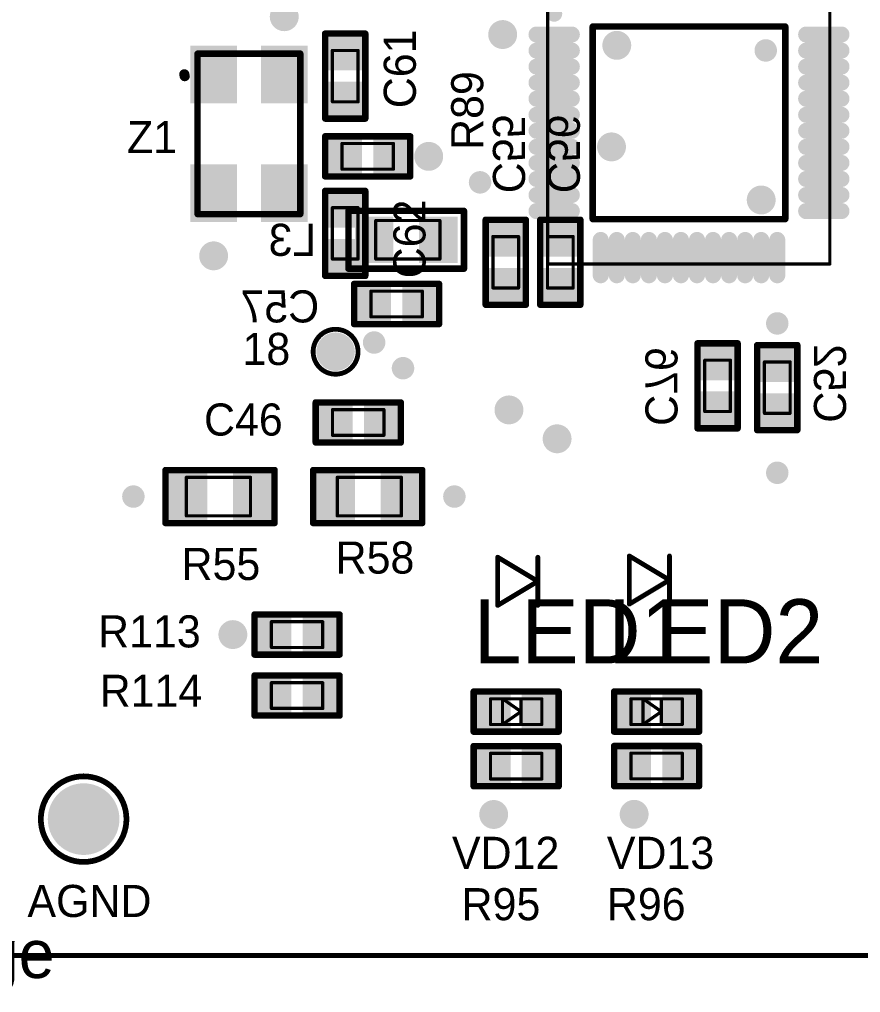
# Model space of a CAD drawing. Header units: millimetres. Extents: x 401 to 511, y 209 to 411.
# Drawn here: x 436.6 to 462.8, y 209.3 to 239.61 of the extents above; entities that cross this region are included whole.
import ezdxf

# ---------------------------------------------------------------- set-up
doc = ezdxf.new("R2010")
doc.units = ezdxf.units.MM
for name, color, linetype in [('BottomOverlay', 54, 'Continuous'), ('BottomSolder', 6, 'Continuous'), ('KeepOutLayer', 6, 'Continuous'), ('Mechanical1', 6, 'Continuous'), ('Mechanical2', 216, 'Continuous'), ('MultiLayer', 9, 'Continuous'), ('TopOverlay', 2, 'Continuous'), ('TopSolder', 216, 'Continuous')]:
    doc.layers.add(name, color=color, linetype=linetype)

msp = doc.modelspace()

# ---------------------------------------------------------------- linework, layer by layer
at = {"layer": 'BottomOverlay', "const_width": 0.2}
for points in [[(446.85, 233.648), (450.45, 233.648)], [(446.85, 231.848), (446.85, 233.648)], [(450.45, 231.848), (450.45, 233.648)], [(451.125, 230.723), (451.125, 233.373)], [(451.125, 233.373), (452.375, 233.373)], [(452.375, 230.723), (452.375, 233.373)], [(452.825, 230.723), (452.825, 233.373)], [(452.825, 233.373), (454.075, 233.373)], [(454.075, 230.723), (454.075, 233.373)], [(446.85, 231.848), (450.45, 231.848)], [(447.025, 231.373), (449.675, 231.373)], [(447.025, 230.123), (447.025, 231.373)], [(449.675, 230.123), (449.675, 231.373)], [(451.125, 230.723), (452.375, 230.723)], [(452.825, 230.723), (454.075, 230.723)], [(447.025, 230.123), (449.675, 230.123)], [(457.725, 229.523), (458.975, 229.523)], [(457.725, 226.873), (457.725, 229.523)], [(458.975, 226.873), (458.975, 229.523)], [(459.584, 226.818), (459.584, 229.468)], [(459.584, 229.468), (460.834, 229.468)], [(460.834, 226.818), (460.834, 229.468)], [(457.725, 226.873), (458.975, 226.873)], [(459.584, 226.818), (460.834, 226.818)]]:
    msp.add_lwpolyline(points, dxfattribs=at)
at = {"layer": 'BottomOverlay', "const_width": 0.1}
for points in [[(446.8, 233.648, 1), (446.9, 233.648, 1)], [(446.8, 233.648, 1), (446.9, 233.648, 1)], [(450.4, 233.648, 1), (450.5, 233.648, 1)], [(450.4, 233.648, 1), (450.5, 233.648, 1)], [(451.075, 233.373, 1), (451.175, 233.373, 1)], [(451.075, 233.373, 1), (451.175, 233.373, 1)], [(452.325, 233.373, 1), (452.425, 233.373, 1)], [(452.325, 233.373, 1), (452.425, 233.373, 1)], [(452.775, 233.373, 1), (452.875, 233.373, 1)], [(452.775, 233.373, 1), (452.875, 233.373, 1)], [(454.025, 233.373, 1), (454.125, 233.373, 1)], [(454.025, 233.373, 1), (454.125, 233.373, 1)], [(446.8, 231.848, 1), (446.9, 231.848, 1)], [(446.8, 231.848, 1), (446.9, 231.848, 1)], [(450.4, 231.848, 1), (450.5, 231.848, 1)], [(450.4, 231.848, 1), (450.5, 231.848, 1)], [(446.975, 231.373, 1), (447.075, 231.373, 1)], [(446.975, 231.373, 1), (447.075, 231.373, 1)], [(449.625, 231.373, 1), (449.725, 231.373, 1)], [(449.625, 231.373, 1), (449.725, 231.373, 1)], [(451.075, 230.723, 1), (451.175, 230.723, 1)], [(451.075, 230.723, 1), (451.175, 230.723, 1)], [(452.325, 230.723, 1), (452.425, 230.723, 1)], [(452.325, 230.723, 1), (452.425, 230.723, 1)], [(452.775, 230.723, 1), (452.875, 230.723, 1)], [(452.775, 230.723, 1), (452.875, 230.723, 1)], [(454.025, 230.723, 1), (454.125, 230.723, 1)], [(454.025, 230.723, 1), (454.125, 230.723, 1)], [(446.975, 230.123, 1), (447.075, 230.123, 1)], [(446.975, 230.123, 1), (447.075, 230.123, 1)], [(449.625, 230.123, 1), (449.725, 230.123, 1)], [(449.625, 230.123, 1), (449.725, 230.123, 1)], [(457.675, 229.523, 1), (457.775, 229.523, 1)], [(457.675, 229.523, 1), (457.775, 229.523, 1)], [(458.925, 229.523, 1), (459.025, 229.523, 1)], [(458.925, 229.523, 1), (459.025, 229.523, 1)], [(459.534, 229.468, 1), (459.634, 229.468, 1)], [(459.534, 229.468, 1), (459.634, 229.468, 1)], [(460.784, 229.468, 1), (460.884, 229.468, 1)], [(460.784, 229.468, 1), (460.884, 229.468, 1)], [(457.675, 226.873, 1), (457.775, 226.873, 1)], [(457.675, 226.873, 1), (457.775, 226.873, 1)], [(458.925, 226.873, 1), (459.025, 226.873, 1)], [(458.925, 226.873, 1), (459.025, 226.873, 1)], [(459.534, 226.818, 1), (459.634, 226.818, 1)], [(459.534, 226.818, 1), (459.634, 226.818, 1)], [(460.784, 226.818, 1), (460.884, 226.818, 1)], [(460.784, 226.818, 1), (460.884, 226.818, 1)]]:
    msp.add_lwpolyline(points, format="xyb", close=True, dxfattribs=at)
at = {"layer": 'BottomSolder'}
for points, const_width in [([(444.625, 239.698, 1), (445.075, 239.698, 1)], 0.45), ([(451.43, 239.143, 1), (451.88, 239.143, 1)], 0.45), ([(454.984, 238.807, 1), (455.434, 238.807, 1)], 0.45), ([(459.675, 238.648, 1), (460.025, 238.648, 1)], 0.35), ([(454.82, 235.643, 1), (455.27, 235.643, 1)], 0.45), ([(449.125, 235.348, 1), (449.575, 235.348, 1)], 0.45), ([(450.775, 234.538, 1), (451.125, 234.538, 1)], 0.35), ([(459.484, 233.989, 1), (459.934, 233.989, 1)], 0.45), ([(442.425, 232.248, 1), (442.875, 232.248, 1)], 0.45), ([(460.034, 230.143, 1), (460.384, 230.143, 1)], 0.35), ([(447.475, 229.548, 1), (447.825, 229.548, 1)], 0.35), ([(448.375, 228.748, 1), (448.725, 228.748, 1)], 0.35), ([(451.625, 227.448, 1), (452.075, 227.448, 1)], 0.45), ([(453.125, 226.548, 1), (453.575, 226.548, 1)], 0.45), ([(460.034, 225.489, 1), (460.384, 225.489, 1)], 0.35), ([(439.975, 224.748, 1), (440.325, 224.748, 1)], 0.35), ([(449.975, 224.748, 1), (450.325, 224.748, 1)], 0.35), ([(443.025, 220.448, 1), (443.475, 220.448, 1)], 0.45), ([(438.042, 214.698, 1), (439.158, 214.698, 1)], 1.116), ([(451.15, 214.843, 1), (451.6, 214.843, 1)], 0.45), ([(455.525, 214.848, 1), (455.975, 214.848, 1)], 0.45)]:
    msp.add_lwpolyline(points, format="xyb", close=True, dxfattribs=dict(at, const_width=const_width))
for points in [[(447.05, 233.473), (447.05, 232.023), (448.25, 233.473), (448.25, 232.023)], [(449.05, 233.473), (449.05, 232.023), (450.25, 233.473), (450.25, 232.023)], [(451.225, 232.223), (452.275, 232.223), (451.225, 233.273), (452.275, 233.273)], [(452.925, 232.223), (453.975, 232.223), (452.925, 233.273), (453.975, 233.273)], [(451.225, 230.823), (452.275, 230.823), (451.225, 231.873), (452.275, 231.873)], [(452.925, 230.823), (453.975, 230.823), (452.925, 231.873), (453.975, 231.873)], [(448.175, 230.223), (448.175, 231.273), (447.125, 230.223), (447.125, 231.273)], [(449.575, 230.223), (449.575, 231.273), (448.525, 230.223), (448.525, 231.273)], [(457.825, 228.373), (458.875, 228.373), (457.825, 229.423), (458.875, 229.423)], [(459.684, 228.318), (460.734, 228.318), (459.684, 229.368), (460.734, 229.368)], [(457.825, 226.973), (458.875, 226.973), (457.825, 228.023), (458.875, 228.023)], [(459.684, 226.918), (460.734, 226.918), (459.684, 227.968), (460.734, 227.968)]]:
    msp.add_solid(points, dxfattribs=at)
at = {"layer": 'KeepOutLayer', "const_width": 0.15}
msp.add_lwpolyline([(405.85, 210.448), (505.85, 210.448)], dxfattribs=at)
at = {"layer": 'Mechanical1'}
for points, const_width in [([(453.059, 231.993), (453.059, 240.793)], 0.1), ([(461.845, 231.993), (461.845, 240.793)], 0.1), ([(442.15, 233.548), (442.15, 238.548)], 0.2), ([(442.15, 238.548), (445.35, 238.548)], 0.2), ([(445.35, 233.548), (445.35, 238.548)], 0.2), ([(446.35, 237.048), (446.35, 238.648)], 0.1), ([(446.35, 238.648), (447.15, 238.648)], 0.1), ([(447.15, 237.048), (447.15, 238.648)], 0.1), ([(446.35, 237.048), (447.15, 237.048)], 0.1), ([(446.65, 234.947), (446.65, 235.748)], 0.1), ([(446.65, 235.748), (448.25, 235.748)], 0.1), ([(448.25, 234.947), (448.25, 235.748)], 0.1), ([(446.65, 234.947), (448.25, 234.947)], 0.1), ([(446.35, 232.148), (446.35, 233.748)], 0.1), ([(446.35, 233.748), (447.15, 233.748)], 0.1), ([(447.15, 232.148), (447.15, 233.748)], 0.1), ([(442.15, 233.548), (445.35, 233.548)], 0.2), ([(446.35, 232.148), (447.15, 232.148)], 0.1), ([(453.059, 231.993), (461.845, 231.993)], 0.1), ([(446.355, 227.457), (447.955, 227.457)], 0.1), ([(446.355, 226.656), (446.355, 227.457)], 0.1), ([(447.955, 226.656), (447.955, 227.457)], 0.1), ([(446.355, 226.656), (447.955, 226.656)], 0.1), ([(441.8, 224.148), (441.8, 225.348)], 0.1), ([(441.8, 225.348), (443.799, 225.348)], 0.1), ([(443.799, 224.148), (443.799, 225.348)], 0.1), ([(446.501, 224.148), (446.501, 225.348)], 0.1), ([(446.501, 225.348), (448.5, 225.348)], 0.1), ([(448.5, 224.148), (448.5, 225.348)], 0.1), ([(441.8, 224.148), (443.799, 224.148)], 0.1), ([(446.501, 224.148), (448.5, 224.148)], 0.1), ([(444.45, 220.848), (446.05, 220.848)], 0.1), ([(444.45, 220.047), (444.45, 220.848)], 0.1), ([(446.05, 220.047), (446.05, 220.848)], 0.1), ([(444.45, 220.047), (446.05, 220.047)], 0.1), ([(444.45, 218.948), (446.05, 218.948)], 0.1), ([(444.45, 218.147), (444.45, 218.948)], 0.1), ([(446.05, 218.147), (446.05, 218.948)], 0.1), ([(451.275, 217.648), (451.275, 218.448)], 0.1), ([(451.275, 218.448), (452.875, 218.448)], 0.1), ([(451.65, 217.648), (451.65, 218.448)], 0.1), ([(451.65, 218.448), (452.225, 218.048)], 0.1), ([(452.225, 217.648), (452.225, 218.448)], 0.1), ([(452.875, 217.648), (452.875, 218.448)], 0.1), ([(455.65, 217.648), (455.65, 218.448)], 0.1), ([(455.65, 218.448), (457.25, 218.448)], 0.1), ([(456.025, 217.648), (456.025, 218.448)], 0.1), ([(456.025, 218.448), (456.6, 218.048)], 0.1), ([(456.6, 217.648), (456.6, 218.448)], 0.1), ([(457.25, 217.648), (457.25, 218.448)], 0.1), ([(444.45, 218.147), (446.05, 218.147)], 0.1), ([(451.65, 217.648), (452.225, 218.048)], 0.1), ([(456.025, 217.648), (456.6, 218.048)], 0.1), ([(451.275, 217.648), (452.875, 217.648)], 0.1), ([(455.65, 217.648), (457.25, 217.648)], 0.1), ([(451.275, 215.948), (451.275, 216.748)], 0.1), ([(451.275, 216.748), (452.875, 216.748)], 0.1), ([(452.875, 215.948), (452.875, 216.748)], 0.1), ([(455.65, 215.952), (455.65, 216.752)], 0.1), ([(455.65, 216.752), (457.25, 216.752)], 0.1), ([(457.25, 215.952), (457.25, 216.752)], 0.1), ([(451.275, 215.948), (452.875, 215.948)], 0.1), ([(455.65, 215.952), (457.25, 215.952)], 0.1)]:
    msp.add_lwpolyline(points, dxfattribs=dict(at, const_width=const_width))
for points, const_width in [([(442.1, 238.548, 1), (442.2, 238.548, 1)], 0.1), ([(442.1, 238.548, 1), (442.2, 238.548, 1)], 0.1), ([(445.3, 238.548, 1), (445.4, 238.548, 1)], 0.1), ([(445.3, 238.548, 1), (445.4, 238.548, 1)], 0.1), ([(446.325, 238.648, 1), (446.375, 238.648, 1)], 0.05), ([(446.325, 238.648, 1), (446.375, 238.648, 1)], 0.05), ([(447.125, 238.648, 1), (447.175, 238.648, 1)], 0.05), ([(447.125, 238.648, 1), (447.175, 238.648, 1)], 0.05), ([(441.809, 237.848, 1), (441.691, 237.848, 1)], 0.2), ([(441.641, 237.848, 1), (441.741, 237.848, 1)], 0.1), ([(441.759, 237.848, 1), (441.859, 237.848, 1)], 0.1), ([(446.325, 237.048, 1), (446.375, 237.048, 1)], 0.05), ([(446.325, 237.048, 1), (446.375, 237.048, 1)], 0.05), ([(447.125, 237.048, 1), (447.175, 237.048, 1)], 0.05), ([(447.125, 237.048, 1), (447.175, 237.048, 1)], 0.05), ([(446.625, 235.748, 1), (446.675, 235.748, 1)], 0.05), ([(446.625, 235.748, 1), (446.675, 235.748, 1)], 0.05), ([(448.225, 235.748, 1), (448.275, 235.748, 1)], 0.05), ([(448.225, 235.748, 1), (448.275, 235.748, 1)], 0.05), ([(446.625, 234.947, 1), (446.675, 234.947, 1)], 0.05), ([(446.625, 234.947, 1), (446.675, 234.947, 1)], 0.05), ([(448.225, 234.947, 1), (448.275, 234.947, 1)], 0.05), ([(448.225, 234.947, 1), (448.275, 234.947, 1)], 0.05), ([(446.325, 233.748, 1), (446.375, 233.748, 1)], 0.05), ([(446.325, 233.748, 1), (446.375, 233.748, 1)], 0.05), ([(447.125, 233.748, 1), (447.175, 233.748, 1)], 0.05), ([(447.125, 233.748, 1), (447.175, 233.748, 1)], 0.05), ([(442.1, 233.548, 1), (442.2, 233.548, 1)], 0.1), ([(442.1, 233.548, 1), (442.2, 233.548, 1)], 0.1), ([(445.3, 233.548, 1), (445.4, 233.548, 1)], 0.1), ([(445.3, 233.548, 1), (445.4, 233.548, 1)], 0.1), ([(446.325, 232.148, 1), (446.375, 232.148, 1)], 0.05), ([(446.325, 232.148, 1), (446.375, 232.148, 1)], 0.05), ([(447.125, 232.148, 1), (447.175, 232.148, 1)], 0.05), ([(447.125, 232.148, 1), (447.175, 232.148, 1)], 0.05), ([(453.034, 231.993, 1), (453.084, 231.993, 1)], 0.05), ([(453.034, 231.993, 1), (453.084, 231.993, 1)], 0.05), ([(461.82, 231.993, 1), (461.87, 231.993, 1)], 0.05), ([(461.82, 231.993, 1), (461.87, 231.993, 1)], 0.05), ([(446.33, 227.457, 1), (446.38, 227.457, 1)], 0.05), ([(446.33, 227.457, 1), (446.38, 227.457, 1)], 0.05), ([(447.93, 227.457, 1), (447.98, 227.457, 1)], 0.05), ([(447.93, 227.457, 1), (447.98, 227.457, 1)], 0.05), ([(446.33, 226.656, 1), (446.38, 226.656, 1)], 0.05), ([(446.33, 226.656, 1), (446.38, 226.656, 1)], 0.05), ([(447.93, 226.656, 1), (447.98, 226.656, 1)], 0.05), ([(447.93, 226.656, 1), (447.98, 226.656, 1)], 0.05), ([(441.775, 225.348, 1), (441.825, 225.348, 1)], 0.05), ([(441.775, 225.348, 1), (441.825, 225.348, 1)], 0.05), ([(443.774, 225.348, 1), (443.824, 225.348, 1)], 0.05), ([(443.774, 225.348, 1), (443.824, 225.348, 1)], 0.05), ([(446.476, 225.348, 1), (446.526, 225.348, 1)], 0.05), ([(446.476, 225.348, 1), (446.526, 225.348, 1)], 0.05), ([(448.475, 225.348, 1), (448.525, 225.348, 1)], 0.05), ([(448.475, 225.348, 1), (448.525, 225.348, 1)], 0.05), ([(441.775, 224.148, 1), (441.825, 224.148, 1)], 0.05), ([(441.775, 224.148, 1), (441.825, 224.148, 1)], 0.05), ([(443.774, 224.148, 1), (443.824, 224.148, 1)], 0.05), ([(443.774, 224.148, 1), (443.824, 224.148, 1)], 0.05), ([(446.476, 224.148, 1), (446.526, 224.148, 1)], 0.05), ([(446.476, 224.148, 1), (446.526, 224.148, 1)], 0.05), ([(448.475, 224.148, 1), (448.525, 224.148, 1)], 0.05), ([(448.475, 224.148, 1), (448.525, 224.148, 1)], 0.05), ([(444.425, 220.848, 1), (444.475, 220.848, 1)], 0.05), ([(444.425, 220.848, 1), (444.475, 220.848, 1)], 0.05), ([(446.025, 220.848, 1), (446.075, 220.848, 1)], 0.05), ([(446.025, 220.848, 1), (446.075, 220.848, 1)], 0.05), ([(444.425, 220.047, 1), (444.475, 220.047, 1)], 0.05), ([(444.425, 220.047, 1), (444.475, 220.047, 1)], 0.05), ([(446.025, 220.047, 1), (446.075, 220.047, 1)], 0.05), ([(446.025, 220.047, 1), (446.075, 220.047, 1)], 0.05), ([(444.425, 218.948, 1), (444.475, 218.948, 1)], 0.05), ([(444.425, 218.948, 1), (444.475, 218.948, 1)], 0.05), ([(446.025, 218.948, 1), (446.075, 218.948, 1)], 0.05), ([(446.025, 218.948, 1), (446.075, 218.948, 1)], 0.05), ([(451.25, 218.448, 1), (451.3, 218.448, 1)], 0.05), ([(451.25, 218.448, 1), (451.3, 218.448, 1)], 0.05), ([(451.625, 218.448, 1), (451.675, 218.448, 1)], 0.05), ([(451.625, 218.448, 1), (451.675, 218.448, 1)], 0.05), ([(452.2, 218.448, 1), (452.25, 218.448, 1)], 0.05), ([(452.85, 218.448, 1), (452.9, 218.448, 1)], 0.05), ([(452.85, 218.448, 1), (452.9, 218.448, 1)], 0.05), ([(455.625, 218.448, 1), (455.675, 218.448, 1)], 0.05), ([(455.625, 218.448, 1), (455.675, 218.448, 1)], 0.05), ([(456, 218.448, 1), (456.05, 218.448, 1)], 0.05), ([(456, 218.448, 1), (456.05, 218.448, 1)], 0.05), ([(456.575, 218.448, 1), (456.625, 218.448, 1)], 0.05), ([(457.225, 218.448, 1), (457.275, 218.448, 1)], 0.05), ([(457.225, 218.448, 1), (457.275, 218.448, 1)], 0.05), ([(444.425, 218.147, 1), (444.475, 218.147, 1)], 0.05), ([(444.425, 218.147, 1), (444.475, 218.147, 1)], 0.05), ([(446.025, 218.147, 1), (446.075, 218.147, 1)], 0.05), ([(446.025, 218.147, 1), (446.075, 218.147, 1)], 0.05), ([(452.2, 218.048, 1), (452.25, 218.048, 1)], 0.05), ([(452.2, 218.048, 1), (452.25, 218.048, 1)], 0.05), ([(456.575, 218.048, 1), (456.625, 218.048, 1)], 0.05), ([(456.575, 218.048, 1), (456.625, 218.048, 1)], 0.05), ([(451.25, 217.648, 1), (451.3, 217.648, 1)], 0.05), ([(451.25, 217.648, 1), (451.3, 217.648, 1)], 0.05), ([(451.625, 217.648, 1), (451.675, 217.648, 1)], 0.05), ([(451.625, 217.648, 1), (451.675, 217.648, 1)], 0.05), ([(452.2, 217.648, 1), (452.25, 217.648, 1)], 0.05), ([(452.85, 217.648, 1), (452.9, 217.648, 1)], 0.05), ([(452.85, 217.648, 1), (452.9, 217.648, 1)], 0.05), ([(455.625, 217.648, 1), (455.675, 217.648, 1)], 0.05), ([(455.625, 217.648, 1), (455.675, 217.648, 1)], 0.05), ([(456, 217.648, 1), (456.05, 217.648, 1)], 0.05), ([(456, 217.648, 1), (456.05, 217.648, 1)], 0.05), ([(456.575, 217.648, 1), (456.625, 217.648, 1)], 0.05), ([(457.225, 217.648, 1), (457.275, 217.648, 1)], 0.05), ([(457.225, 217.648, 1), (457.275, 217.648, 1)], 0.05), ([(451.25, 216.748, 1), (451.3, 216.748, 1)], 0.05), ([(451.25, 216.748, 1), (451.3, 216.748, 1)], 0.05), ([(452.85, 216.748, 1), (452.9, 216.748, 1)], 0.05), ([(452.85, 216.748, 1), (452.9, 216.748, 1)], 0.05), ([(455.625, 216.752, 1), (455.675, 216.752, 1)], 0.05), ([(455.625, 216.752, 1), (455.675, 216.752, 1)], 0.05), ([(457.225, 216.752, 1), (457.275, 216.752, 1)], 0.05), ([(457.225, 216.752, 1), (457.275, 216.752, 1)], 0.05), ([(451.25, 215.948, 1), (451.3, 215.948, 1)], 0.05), ([(451.25, 215.948, 1), (451.3, 215.948, 1)], 0.05), ([(452.85, 215.948, 1), (452.9, 215.948, 1)], 0.05), ([(452.85, 215.948, 1), (452.9, 215.948, 1)], 0.05), ([(455.625, 215.952, 1), (455.675, 215.952, 1)], 0.05), ([(455.625, 215.952, 1), (455.675, 215.952, 1)], 0.05), ([(457.225, 215.952, 1), (457.275, 215.952, 1)], 0.05), ([(457.225, 215.952, 1), (457.275, 215.952, 1)], 0.05)]:
    msp.add_lwpolyline(points, format="xyb", close=True, dxfattribs=dict(at, const_width=const_width))
at = {"layer": 'Mechanical2', "const_width": 0.1}
for points in [[(447.701, 233.348), (449.7, 233.348)], [(447.701, 232.148), (447.701, 233.348)], [(449.7, 232.148), (449.7, 233.348)], [(451.35, 231.248), (451.35, 232.848)], [(451.35, 232.848), (452.15, 232.848)], [(452.15, 231.248), (452.15, 232.848)], [(453.05, 231.248), (453.05, 232.848)], [(453.05, 232.848), (453.85, 232.848)], [(453.85, 231.248), (453.85, 232.848)], [(447.701, 232.148), (449.7, 232.148)], [(447.55, 231.148), (449.15, 231.148)], [(447.55, 230.348), (447.55, 231.148)], [(449.15, 230.348), (449.15, 231.148)], [(451.35, 231.248), (452.15, 231.248)], [(453.05, 231.248), (453.85, 231.248)], [(447.55, 230.348), (449.15, 230.348)], [(457.95, 228.998), (458.75, 228.998)], [(457.95, 227.398), (457.95, 228.998)], [(458.75, 227.398), (458.75, 228.998)], [(459.809, 227.343), (459.809, 228.943)], [(459.809, 228.943), (460.609, 228.943)], [(460.609, 227.343), (460.609, 228.943)], [(457.95, 227.398), (458.75, 227.398)], [(459.809, 227.343), (460.609, 227.343)]]:
    msp.add_lwpolyline(points, dxfattribs=at)
at = {"layer": 'Mechanical2', "const_width": 0.05}
for points in [[(447.676, 233.348, 1), (447.726, 233.348, 1)], [(447.676, 233.348, 1), (447.726, 233.348, 1)], [(449.675, 233.348, 1), (449.725, 233.348, 1)], [(449.675, 233.348, 1), (449.725, 233.348, 1)], [(451.325, 232.848, 1), (451.375, 232.848, 1)], [(451.325, 232.848, 1), (451.375, 232.848, 1)], [(452.125, 232.848, 1), (452.175, 232.848, 1)], [(452.125, 232.848, 1), (452.175, 232.848, 1)], [(453.025, 232.848, 1), (453.075, 232.848, 1)], [(453.025, 232.848, 1), (453.075, 232.848, 1)], [(453.825, 232.848, 1), (453.875, 232.848, 1)], [(453.825, 232.848, 1), (453.875, 232.848, 1)], [(447.676, 232.148, 1), (447.726, 232.148, 1)], [(447.676, 232.148, 1), (447.726, 232.148, 1)], [(449.675, 232.148, 1), (449.725, 232.148, 1)], [(449.675, 232.148, 1), (449.725, 232.148, 1)], [(447.525, 231.148, 1), (447.575, 231.148, 1)], [(447.525, 231.148, 1), (447.575, 231.148, 1)], [(449.125, 231.148, 1), (449.175, 231.148, 1)], [(449.125, 231.148, 1), (449.175, 231.148, 1)], [(451.325, 231.248, 1), (451.375, 231.248, 1)], [(451.325, 231.248, 1), (451.375, 231.248, 1)], [(452.125, 231.248, 1), (452.175, 231.248, 1)], [(452.125, 231.248, 1), (452.175, 231.248, 1)], [(453.025, 231.248, 1), (453.075, 231.248, 1)], [(453.025, 231.248, 1), (453.075, 231.248, 1)], [(453.825, 231.248, 1), (453.875, 231.248, 1)], [(453.825, 231.248, 1), (453.875, 231.248, 1)], [(447.525, 230.348, 1), (447.575, 230.348, 1)], [(447.525, 230.348, 1), (447.575, 230.348, 1)], [(449.125, 230.348, 1), (449.175, 230.348, 1)], [(449.125, 230.348, 1), (449.175, 230.348, 1)], [(457.925, 228.998, 1), (457.975, 228.998, 1)], [(457.925, 228.998, 1), (457.975, 228.998, 1)], [(458.725, 228.998, 1), (458.775, 228.998, 1)], [(458.725, 228.998, 1), (458.775, 228.998, 1)], [(459.784, 228.943, 1), (459.834, 228.943, 1)], [(459.784, 228.943, 1), (459.834, 228.943, 1)], [(460.584, 228.943, 1), (460.634, 228.943, 1)], [(460.584, 228.943, 1), (460.634, 228.943, 1)], [(457.925, 227.398, 1), (457.975, 227.398, 1)], [(457.925, 227.398, 1), (457.975, 227.398, 1)], [(458.725, 227.398, 1), (458.775, 227.398, 1)], [(458.725, 227.398, 1), (458.775, 227.398, 1)], [(459.784, 227.343, 1), (459.834, 227.343, 1)], [(459.784, 227.343, 1), (459.834, 227.343, 1)], [(460.584, 227.343, 1), (460.634, 227.343, 1)], [(460.584, 227.343, 1), (460.634, 227.343, 1)]]:
    msp.add_lwpolyline(points, format="xyb", close=True, dxfattribs=at)
at = {"layer": 'MultiLayer'}
for points, const_width in [([(444.675, 239.698, 1), (445.025, 239.698, 1)], 0.35), ([(451.48, 239.143, 1), (451.83, 239.143, 1)], 0.35), ([(455.034, 238.807, 1), (455.384, 238.807, 1)], 0.35), ([(459.675, 238.648, 1), (460.025, 238.648, 1)], 0.35), ([(454.87, 235.643, 1), (455.22, 235.643, 1)], 0.35), ([(449.175, 235.348, 1), (449.525, 235.348, 1)], 0.35), ([(450.775, 234.538, 1), (451.125, 234.538, 1)], 0.35), ([(459.534, 233.989, 1), (459.884, 233.989, 1)], 0.35), ([(442.475, 232.248, 1), (442.825, 232.248, 1)], 0.35), ([(460.034, 230.143, 1), (460.384, 230.143, 1)], 0.35), ([(447.475, 229.548, 1), (447.825, 229.548, 1)], 0.35), ([(448.375, 228.748, 1), (448.725, 228.748, 1)], 0.35), ([(451.675, 227.448, 1), (452.025, 227.448, 1)], 0.35), ([(453.175, 226.548, 1), (453.525, 226.548, 1)], 0.35), ([(460.034, 225.489, 1), (460.384, 225.489, 1)], 0.35), ([(439.975, 224.748, 1), (440.325, 224.748, 1)], 0.35), ([(449.975, 224.748, 1), (450.325, 224.748, 1)], 0.35), ([(443.075, 220.448, 1), (443.425, 220.448, 1)], 0.35), ([(438.092, 214.698, 1), (439.108, 214.698, 1)], 1.016), ([(451.2, 214.843, 1), (451.55, 214.843, 1)], 0.35), ([(455.575, 214.848, 1), (455.925, 214.848, 1)], 0.35)]:
    msp.add_lwpolyline(points, format="xyb", close=True, dxfattribs=dict(at, const_width=const_width))
at = {"layer": 'TopOverlay'}
for points, const_width in [([(453.384, 239.793, 1), (453.134, 239.793, 1)], 0.25), ([(446.075, 239.173, 1), (446.175, 239.173, 1)], 0.1), ([(446.075, 239.173, 1), (446.175, 239.173, 1)], 0.1), ([(447.325, 239.173, 1), (447.425, 239.173, 1)], 0.1), ([(447.325, 239.173, 1), (447.425, 239.173, 1)], 0.1), ([(454.409, 239.393, 1), (454.509, 239.393, 1)], 0.1), ([(454.409, 239.393, 1), (454.509, 239.393, 1)], 0.1), ([(460.409, 239.393, 1), (460.509, 239.393, 1)], 0.1), ([(460.409, 239.393, 1), (460.509, 239.393, 1)], 0.1), ([(443.5, 238.548, 1), (443.6, 238.548, 1)], 0.1), ([(443.9, 238.548, 1), (444, 238.548, 1)], 0.1), ([(441.797, 237.904, 1), (441.679, 237.904, 1)], 0.2), ([(441.629, 237.904, 1), (441.729, 237.904, 1)], 0.1), ([(441.747, 237.904, 1), (441.847, 237.904, 1)], 0.1), ([(442.1, 236.798, 1), (442.2, 236.798, 1)], 0.1), ([(445.3, 236.798, 1), (445.4, 236.798, 1)], 0.1), ([(446.075, 236.523, 1), (446.175, 236.523, 1)], 0.1), ([(446.075, 236.523, 1), (446.175, 236.523, 1)], 0.1), ([(447.325, 236.523, 1), (447.425, 236.523, 1)], 0.1), ([(447.325, 236.523, 1), (447.425, 236.523, 1)], 0.1), ([(446.075, 235.973, 1), (446.175, 235.973, 1)], 0.1), ([(446.075, 235.973, 1), (446.175, 235.973, 1)], 0.1), ([(448.725, 235.973, 1), (448.825, 235.973, 1)], 0.1), ([(448.725, 235.973, 1), (448.825, 235.973, 1)], 0.1), ([(442.1, 235.298, 1), (442.2, 235.298, 1)], 0.1), ([(445.3, 235.298, 1), (445.4, 235.298, 1)], 0.1), ([(446.075, 234.723, 1), (446.175, 234.723, 1)], 0.1), ([(446.075, 234.723, 1), (446.175, 234.723, 1)], 0.1), ([(448.725, 234.723, 1), (448.825, 234.723, 1)], 0.1), ([(448.725, 234.723, 1), (448.825, 234.723, 1)], 0.1), ([(446.075, 234.273, 1), (446.175, 234.273, 1)], 0.1), ([(446.075, 234.273, 1), (446.175, 234.273, 1)], 0.1), ([(447.325, 234.273, 1), (447.425, 234.273, 1)], 0.1), ([(447.325, 234.273, 1), (447.425, 234.273, 1)], 0.1), ([(443.5, 233.548, 1), (443.6, 233.548, 1)], 0.1), ([(443.9, 233.548, 1), (444, 233.548, 1)], 0.1), ([(454.409, 233.393, 1), (454.509, 233.393, 1)], 0.1), ([(454.409, 233.393, 1), (454.509, 233.393, 1)], 0.1), ([(460.409, 233.393, 1), (460.509, 233.393, 1)], 0.1), ([(460.409, 233.393, 1), (460.509, 233.393, 1)], 0.1), ([(446.075, 231.623, 1), (446.175, 231.623, 1)], 0.1), ([(446.075, 231.623, 1), (446.175, 231.623, 1)], 0.1), ([(447.325, 231.623, 1), (447.425, 231.623, 1)], 0.1), ([(447.325, 231.623, 1), (447.425, 231.623, 1)], 0.1), ([(447.15, 229.261, 1), (445.75, 229.261, 1)], 0.15), ([(445.712, 229.261, 1), (445.788, 229.261, 1)], 0.075), ([(447.113, 229.261, 1), (447.188, 229.261, 1)], 0.075), ([(445.78, 227.682, 1), (445.88, 227.682, 1)], 0.1), ([(445.78, 227.682, 1), (445.88, 227.682, 1)], 0.1), ([(448.43, 227.682, 1), (448.53, 227.682, 1)], 0.1), ([(448.43, 227.682, 1), (448.53, 227.682, 1)], 0.1), ([(445.78, 226.432, 1), (445.88, 226.432, 1)], 0.1), ([(445.78, 226.432, 1), (445.88, 226.432, 1)], 0.1), ([(448.43, 226.432, 1), (448.53, 226.432, 1)], 0.1), ([(448.43, 226.432, 1), (448.53, 226.432, 1)], 0.1), ([(441.1, 225.573, 1), (441.2, 225.573, 1)], 0.1), ([(441.1, 225.573, 1), (441.2, 225.573, 1)], 0.1), ([(444.5, 225.573, 1), (444.6, 225.573, 1)], 0.1), ([(444.5, 225.573, 1), (444.6, 225.573, 1)], 0.1), ([(445.7, 225.573, 1), (445.8, 225.573, 1)], 0.1), ([(445.7, 225.573, 1), (445.8, 225.573, 1)], 0.1), ([(449.1, 225.573, 1), (449.2, 225.573, 1)], 0.1), ([(449.1, 225.573, 1), (449.2, 225.573, 1)], 0.1), ([(441.1, 223.923, 1), (441.2, 223.923, 1)], 0.1), ([(441.1, 223.923, 1), (441.2, 223.923, 1)], 0.1), ([(444.5, 223.923, 1), (444.6, 223.923, 1)], 0.1), ([(444.5, 223.923, 1), (444.6, 223.923, 1)], 0.1), ([(445.7, 223.923, 1), (445.8, 223.923, 1)], 0.1), ([(445.7, 223.923, 1), (445.8, 223.923, 1)], 0.1), ([(449.1, 223.923, 1), (449.2, 223.923, 1)], 0.1), ([(449.1, 223.923, 1), (449.2, 223.923, 1)], 0.1), ([(451.463, 222.858, 1), (451.538, 222.858, 1)], 0.075), ([(451.463, 222.858, 1), (451.538, 222.858, 1)], 0.075), ([(452.713, 222.858, 1), (452.788, 222.858, 1)], 0.075), ([(455.563, 222.898, 1), (455.638, 222.898, 1)], 0.075), ([(455.563, 222.898, 1), (455.638, 222.898, 1)], 0.075), ([(456.813, 222.898, 1), (456.888, 222.898, 1)], 0.075), ([(452.713, 222.108, 1), (452.788, 222.108, 1)], 0.075), ([(452.713, 222.108, 1), (452.788, 222.108, 1)], 0.075), ([(456.813, 222.148, 1), (456.888, 222.148, 1)], 0.075), ([(456.813, 222.148, 1), (456.888, 222.148, 1)], 0.075), ([(451.463, 221.358, 1), (451.538, 221.358, 1)], 0.075), ([(451.463, 221.358, 1), (451.538, 221.358, 1)], 0.075), ([(452.713, 221.358, 1), (452.788, 221.358, 1)], 0.075), ([(455.563, 221.398, 1), (455.638, 221.398, 1)], 0.075), ([(455.563, 221.398, 1), (455.638, 221.398, 1)], 0.075), ([(456.813, 221.398, 1), (456.888, 221.398, 1)], 0.075), ([(443.875, 221.073, 1), (443.975, 221.073, 1)], 0.1), ([(443.875, 221.073, 1), (443.975, 221.073, 1)], 0.1), ([(446.525, 221.073, 1), (446.625, 221.073, 1)], 0.1), ([(446.525, 221.073, 1), (446.625, 221.073, 1)], 0.1), ([(443.875, 219.823, 1), (443.975, 219.823, 1)], 0.1), ([(443.875, 219.823, 1), (443.975, 219.823, 1)], 0.1), ([(446.525, 219.823, 1), (446.625, 219.823, 1)], 0.1), ([(446.525, 219.823, 1), (446.625, 219.823, 1)], 0.1), ([(443.875, 219.173, 1), (443.975, 219.173, 1)], 0.1), ([(443.875, 219.173, 1), (443.975, 219.173, 1)], 0.1), ([(446.525, 219.173, 1), (446.625, 219.173, 1)], 0.1), ([(446.525, 219.173, 1), (446.625, 219.173, 1)], 0.1), ([(450.7, 218.673, 1), (450.8, 218.673, 1)], 0.1), ([(450.7, 218.673, 1), (450.8, 218.673, 1)], 0.1), ([(453.35, 218.673, 1), (453.45, 218.673, 1)], 0.1), ([(453.35, 218.673, 1), (453.45, 218.673, 1)], 0.1), ([(455.075, 218.673, 1), (455.175, 218.673, 1)], 0.1), ([(455.075, 218.673, 1), (455.175, 218.673, 1)], 0.1), ([(457.725, 218.673, 1), (457.825, 218.673, 1)], 0.1), ([(457.725, 218.673, 1), (457.825, 218.673, 1)], 0.1), ([(443.875, 217.923, 1), (443.975, 217.923, 1)], 0.1), ([(443.875, 217.923, 1), (443.975, 217.923, 1)], 0.1), ([(446.525, 217.923, 1), (446.625, 217.923, 1)], 0.1), ([(446.525, 217.923, 1), (446.625, 217.923, 1)], 0.1), ([(450.7, 217.423, 1), (450.8, 217.423, 1)], 0.1), ([(450.7, 217.423, 1), (450.8, 217.423, 1)], 0.1), ([(453.35, 217.423, 1), (453.45, 217.423, 1)], 0.1), ([(453.35, 217.423, 1), (453.45, 217.423, 1)], 0.1), ([(455.075, 217.423, 1), (455.175, 217.423, 1)], 0.1), ([(455.075, 217.423, 1), (455.175, 217.423, 1)], 0.1), ([(457.725, 217.423, 1), (457.825, 217.423, 1)], 0.1), ([(457.725, 217.423, 1), (457.825, 217.423, 1)], 0.1), ([(450.7, 216.973, 1), (450.8, 216.973, 1)], 0.1), ([(450.7, 216.973, 1), (450.8, 216.973, 1)], 0.1), ([(453.35, 216.973, 1), (453.45, 216.973, 1)], 0.1), ([(453.35, 216.973, 1), (453.45, 216.973, 1)], 0.1), ([(455.075, 216.977, 1), (455.175, 216.977, 1)], 0.1), ([(455.075, 216.977, 1), (455.175, 216.977, 1)], 0.1), ([(457.725, 216.977, 1), (457.825, 216.977, 1)], 0.1), ([(457.725, 216.977, 1), (457.825, 216.977, 1)], 0.1), ([(439.934, 214.698, 1), (437.267, 214.698, 1)], 0.178), ([(450.7, 215.723, 1), (450.8, 215.723, 1)], 0.1), ([(450.7, 215.723, 1), (450.8, 215.723, 1)], 0.1), ([(453.35, 215.723, 1), (453.45, 215.723, 1)], 0.1), ([(453.35, 215.723, 1), (453.45, 215.723, 1)], 0.1), ([(455.075, 215.727, 1), (455.175, 215.727, 1)], 0.1), ([(455.075, 215.727, 1), (455.175, 215.727, 1)], 0.1), ([(457.725, 215.727, 1), (457.825, 215.727, 1)], 0.1), ([(457.725, 215.727, 1), (457.825, 215.727, 1)], 0.1), ([(437.222, 214.698, 1), (437.311, 214.698, 1)], 0.0889), ([(439.889, 214.698, 1), (439.978, 214.698, 1)], 0.0889)]:
    msp.add_lwpolyline(points, format="xyb", close=True, dxfattribs=dict(at, const_width=const_width))
for points, const_width in [([(446.125, 236.523), (446.125, 239.173)], 0.2), ([(446.125, 239.173), (447.375, 239.173)], 0.2), ([(447.375, 236.523), (447.375, 239.173)], 0.2), ([(454.459, 239.393), (460.459, 239.393)], 0.2), ([(454.459, 233.393), (454.459, 239.393)], 0.2), ([(460.459, 233.393), (460.459, 239.393)], 0.2), ([(443.55, 238.548), (443.95, 238.548)], 0.2), ([(442.15, 235.298), (442.15, 236.798)], 0.2), ([(445.35, 235.298), (445.35, 236.798)], 0.2), ([(446.125, 236.523), (447.375, 236.523)], 0.2), ([(446.125, 234.723), (446.125, 235.973)], 0.2), ([(446.125, 235.973), (448.775, 235.973)], 0.2), ([(448.775, 234.723), (448.775, 235.973)], 0.2), ([(446.125, 234.723), (448.775, 234.723)], 0.2), ([(446.125, 231.623), (446.125, 234.273)], 0.2), ([(446.125, 234.273), (447.375, 234.273)], 0.2), ([(447.375, 231.623), (447.375, 234.273)], 0.2), ([(443.55, 233.548), (443.95, 233.548)], 0.2), ([(454.459, 233.393), (460.459, 233.393)], 0.2), ([(446.125, 231.623), (447.375, 231.623)], 0.2), ([(445.83, 227.682), (448.48, 227.682)], 0.2), ([(445.83, 226.432), (445.83, 227.682)], 0.2), ([(448.48, 226.432), (448.48, 227.682)], 0.2), ([(445.83, 226.432), (448.48, 226.432)], 0.2), ([(441.15, 223.923), (441.15, 225.573)], 0.2), ([(441.15, 225.573), (444.55, 225.573)], 0.2), ([(444.55, 223.923), (444.55, 225.573)], 0.2), ([(445.75, 223.923), (445.75, 225.573)], 0.2), ([(445.75, 225.573), (449.15, 225.573)], 0.2), ([(449.15, 223.923), (449.15, 225.573)], 0.2), ([(441.15, 223.923), (444.55, 223.923)], 0.2), ([(445.75, 223.923), (449.15, 223.923)], 0.2), ([(451.5, 222.858), (452.75, 222.108)], 0.15), ([(451.5, 221.358), (451.5, 222.858)], 0.15), ([(452.75, 221.358), (452.75, 222.858)], 0.15), ([(455.6, 222.898), (456.85, 222.148)], 0.15), ([(455.6, 221.398), (455.6, 222.898)], 0.15), ([(456.85, 221.398), (456.85, 222.898)], 0.15), ([(451.5, 221.358), (452.75, 222.108)], 0.15), ([(455.6, 221.398), (456.85, 222.148)], 0.15), ([(443.925, 221.073), (446.575, 221.073)], 0.2), ([(443.925, 219.823), (443.925, 221.073)], 0.2), ([(446.575, 219.823), (446.575, 221.073)], 0.2), ([(443.925, 219.823), (446.575, 219.823)], 0.2), ([(443.925, 219.173), (446.575, 219.173)], 0.2), ([(443.925, 217.923), (443.925, 219.173)], 0.2), ([(446.575, 217.923), (446.575, 219.173)], 0.2), ([(450.75, 217.423), (450.75, 218.673)], 0.2), ([(450.75, 218.673), (453.4, 218.673)], 0.2), ([(453.4, 217.423), (453.4, 218.673)], 0.2), ([(455.125, 217.423), (455.125, 218.673)], 0.2), ([(455.125, 218.673), (457.775, 218.673)], 0.2), ([(457.775, 217.423), (457.775, 218.673)], 0.2), ([(443.925, 217.923), (446.575, 217.923)], 0.2), ([(450.75, 217.423), (453.4, 217.423)], 0.2), ([(455.125, 217.423), (457.775, 217.423)], 0.2), ([(450.75, 215.723), (450.75, 216.973)], 0.2), ([(450.75, 216.973), (453.4, 216.973)], 0.2), ([(453.4, 215.723), (453.4, 216.973)], 0.2), ([(455.125, 215.727), (455.125, 216.977)], 0.2), ([(455.125, 216.977), (457.775, 216.977)], 0.2), ([(457.775, 215.727), (457.775, 216.977)], 0.2), ([(450.75, 215.723), (453.4, 215.723)], 0.2), ([(455.125, 215.727), (457.775, 215.727)], 0.2)]:
    msp.add_lwpolyline(points, dxfattribs=dict(at, const_width=const_width))
at = {"layer": 'TopSolder'}
for points, const_width in [([(444.625, 239.698, 1), (445.075, 239.698, 1)], 0.45), ([(451.43, 239.143, 1), (451.88, 239.143, 1)], 0.45), ([(452.584, 239.143, 1), (452.834, 239.143, 1)], 0.25), ([(453.684, 239.143, 1), (453.934, 239.143, 1)], 0.25), ([(454.984, 238.807, 1), (455.434, 238.807, 1)], 0.45), ([(460.984, 239.143, 1), (461.234, 239.143, 1)], 0.25), ([(462.084, 239.143, 1), (462.334, 239.143, 1)], 0.25), ([(459.675, 238.648, 1), (460.025, 238.648, 1)], 0.35), ([(452.584, 238.643, 1), (452.834, 238.643, 1)], 0.25), ([(453.684, 238.643, 1), (453.934, 238.643, 1)], 0.25), ([(460.984, 238.643, 1), (461.234, 238.643, 1)], 0.25), ([(462.084, 238.643, 1), (462.334, 238.643, 1)], 0.25), ([(452.584, 238.143, 1), (452.834, 238.143, 1)], 0.25), ([(453.684, 238.143, 1), (453.934, 238.143, 1)], 0.25), ([(460.984, 238.143, 1), (461.234, 238.143, 1)], 0.25), ([(462.084, 238.143, 1), (462.334, 238.143, 1)], 0.25), ([(452.584, 237.643, 1), (452.834, 237.643, 1)], 0.25), ([(453.684, 237.643, 1), (453.934, 237.643, 1)], 0.25), ([(460.984, 237.643, 1), (461.234, 237.643, 1)], 0.25), ([(462.084, 237.643, 1), (462.334, 237.643, 1)], 0.25), ([(452.584, 237.143, 1), (452.834, 237.143, 1)], 0.25), ([(453.684, 237.143, 1), (453.934, 237.143, 1)], 0.25), ([(460.984, 237.143, 1), (461.234, 237.143, 1)], 0.25), ([(462.084, 237.143, 1), (462.334, 237.143, 1)], 0.25), ([(452.584, 236.643, 1), (452.834, 236.643, 1)], 0.25), ([(453.684, 236.643, 1), (453.934, 236.643, 1)], 0.25), ([(460.984, 236.643, 1), (461.234, 236.643, 1)], 0.25), ([(462.084, 236.643, 1), (462.334, 236.643, 1)], 0.25), ([(452.584, 236.143, 1), (452.834, 236.143, 1)], 0.25), ([(453.684, 236.143, 1), (453.934, 236.143, 1)], 0.25), ([(460.984, 236.143, 1), (461.234, 236.143, 1)], 0.25), ([(462.084, 236.143, 1), (462.334, 236.143, 1)], 0.25), ([(452.584, 235.643, 1), (452.834, 235.643, 1)], 0.25), ([(453.684, 235.643, 1), (453.934, 235.643, 1)], 0.25), ([(454.82, 235.643, 1), (455.27, 235.643, 1)], 0.45), ([(460.984, 235.643, 1), (461.234, 235.643, 1)], 0.25), ([(462.084, 235.643, 1), (462.334, 235.643, 1)], 0.25), ([(449.125, 235.348, 1), (449.575, 235.348, 1)], 0.45), ([(452.584, 235.143, 1), (452.834, 235.143, 1)], 0.25), ([(453.684, 235.143, 1), (453.934, 235.143, 1)], 0.25), ([(460.984, 235.143, 1), (461.234, 235.143, 1)], 0.25), ([(462.084, 235.143, 1), (462.334, 235.143, 1)], 0.25), ([(450.775, 234.538, 1), (451.125, 234.538, 1)], 0.35), ([(452.584, 234.643, 1), (452.834, 234.643, 1)], 0.25), ([(453.684, 234.643, 1), (453.934, 234.643, 1)], 0.25), ([(460.984, 234.643, 1), (461.234, 234.643, 1)], 0.25), ([(462.084, 234.643, 1), (462.334, 234.643, 1)], 0.25), ([(452.584, 234.143, 1), (452.834, 234.143, 1)], 0.25), ([(453.684, 234.143, 1), (453.934, 234.143, 1)], 0.25), ([(459.484, 233.989, 1), (459.934, 233.989, 1)], 0.45), ([(460.984, 234.143, 1), (461.234, 234.143, 1)], 0.25), ([(462.084, 234.143, 1), (462.334, 234.143, 1)], 0.25), ([(452.584, 233.643, 1), (452.834, 233.643, 1)], 0.25), ([(453.684, 233.643, 1), (453.934, 233.643, 1)], 0.25), ([(460.984, 233.643, 1), (461.234, 233.643, 1)], 0.25), ([(462.084, 233.643, 1), (462.334, 233.643, 1)], 0.25), ([(454.584, 232.743, 1), (454.834, 232.743, 1)], 0.25), ([(455.084, 232.743, 1), (455.334, 232.743, 1)], 0.25), ([(455.584, 232.743, 1), (455.834, 232.743, 1)], 0.25), ([(456.084, 232.743, 1), (456.334, 232.743, 1)], 0.25), ([(456.584, 232.743, 1), (456.834, 232.743, 1)], 0.25), ([(457.084, 232.743, 1), (457.334, 232.743, 1)], 0.25), ([(457.584, 232.743, 1), (457.834, 232.743, 1)], 0.25), ([(458.084, 232.743, 1), (458.334, 232.743, 1)], 0.25), ([(458.584, 232.743, 1), (458.834, 232.743, 1)], 0.25), ([(459.084, 232.743, 1), (459.334, 232.743, 1)], 0.25), ([(459.584, 232.743, 1), (459.834, 232.743, 1)], 0.25), ([(460.084, 232.743, 1), (460.334, 232.743, 1)], 0.25), ([(442.425, 232.248, 1), (442.875, 232.248, 1)], 0.45), ([(454.584, 231.643, 1), (454.834, 231.643, 1)], 0.25), ([(455.084, 231.643, 1), (455.334, 231.643, 1)], 0.25), ([(455.584, 231.643, 1), (455.834, 231.643, 1)], 0.25), ([(456.084, 231.643, 1), (456.334, 231.643, 1)], 0.25), ([(456.584, 231.643, 1), (456.834, 231.643, 1)], 0.25), ([(457.084, 231.643, 1), (457.334, 231.643, 1)], 0.25), ([(457.584, 231.643, 1), (457.834, 231.643, 1)], 0.25), ([(458.084, 231.643, 1), (458.334, 231.643, 1)], 0.25), ([(458.584, 231.643, 1), (458.834, 231.643, 1)], 0.25), ([(459.084, 231.643, 1), (459.334, 231.643, 1)], 0.25), ([(459.584, 231.643, 1), (459.834, 231.643, 1)], 0.25), ([(460.084, 231.643, 1), (460.334, 231.643, 1)], 0.25), ([(460.034, 230.143, 1), (460.384, 230.143, 1)], 0.35), ([(446.15, 229.261, 1), (446.75, 229.261, 1)], 0.6), ([(447.475, 229.548, 1), (447.825, 229.548, 1)], 0.35), ([(448.375, 228.748, 1), (448.725, 228.748, 1)], 0.35), ([(451.625, 227.448, 1), (452.075, 227.448, 1)], 0.45), ([(453.125, 226.548, 1), (453.575, 226.548, 1)], 0.45), ([(460.034, 225.489, 1), (460.384, 225.489, 1)], 0.35), ([(439.975, 224.748, 1), (440.325, 224.748, 1)], 0.35), ([(449.975, 224.748, 1), (450.325, 224.748, 1)], 0.35), ([(443.025, 220.448, 1), (443.475, 220.448, 1)], 0.45), ([(438.042, 214.698, 1), (439.158, 214.698, 1)], 1.116), ([(451.15, 214.843, 1), (451.6, 214.843, 1)], 0.45), ([(455.525, 214.848, 1), (455.975, 214.848, 1)], 0.45)]:
    msp.add_lwpolyline(points, format="xyb", close=True, dxfattribs=dict(at, const_width=const_width))
at = {"layer": 'TopSolder', "const_width": 0.5}
for points in [[(452.709, 239.143), (453.809, 239.143)], [(461.109, 239.143), (462.209, 239.143)], [(452.709, 238.643), (453.809, 238.643)], [(461.109, 238.643), (462.209, 238.643)], [(452.709, 238.143), (453.809, 238.143)], [(461.109, 238.143), (462.209, 238.143)], [(452.709, 237.643), (453.809, 237.643)], [(461.109, 237.643), (462.209, 237.643)], [(452.709, 237.143), (453.809, 237.143)], [(461.109, 237.143), (462.209, 237.143)], [(452.709, 236.643), (453.809, 236.643)], [(461.109, 236.643), (462.209, 236.643)], [(452.709, 236.143), (453.809, 236.143)], [(461.109, 236.143), (462.209, 236.143)], [(452.709, 235.643), (453.809, 235.643)], [(461.109, 235.643), (462.209, 235.643)], [(452.709, 235.143), (453.809, 235.143)], [(461.109, 235.143), (462.209, 235.143)], [(452.709, 234.643), (453.809, 234.643)], [(461.109, 234.643), (462.209, 234.643)], [(452.709, 234.143), (453.809, 234.143)], [(461.109, 234.143), (462.209, 234.143)], [(452.709, 233.643), (453.809, 233.643)], [(461.109, 233.643), (462.209, 233.643)], [(454.709, 232.743), (454.709, 231.643)], [(455.209, 232.743), (455.209, 231.643)], [(455.709, 232.743), (455.709, 231.643)], [(456.209, 232.743), (456.209, 231.643)], [(456.709, 232.743), (456.709, 231.643)], [(457.209, 232.743), (457.209, 231.643)], [(457.709, 232.743), (457.709, 231.643)], [(458.209, 232.743), (458.209, 231.643)], [(458.709, 232.743), (458.709, 231.643)], [(459.209, 232.743), (459.209, 231.643)], [(459.709, 232.743), (459.709, 231.643)], [(460.209, 232.743), (460.209, 231.643)]]:
    msp.add_lwpolyline(points, dxfattribs=at)
at = {"layer": 'TopSolder'}
for points in [[(446.225, 238.023), (447.275, 238.023), (446.225, 239.073), (447.275, 239.073)], [(441.925, 238.798), (441.925, 236.998), (443.375, 238.798), (443.375, 236.998)], [(444.125, 238.798), (444.125, 236.998), (445.575, 238.798), (445.575, 236.998)], [(446.225, 236.623), (447.275, 236.623), (446.225, 237.673), (447.275, 237.673)], [(446.225, 235.873), (446.225, 234.823), (447.275, 235.873), (447.275, 234.823)], [(447.625, 235.873), (447.625, 234.823), (448.675, 235.873), (448.675, 234.823)], [(441.925, 235.098), (441.925, 233.298), (443.375, 235.098), (443.375, 233.298)], [(444.125, 235.098), (444.125, 233.298), (445.575, 235.098), (445.575, 233.298)], [(447.275, 234.173), (446.225, 234.173), (447.275, 233.123), (446.225, 233.123)], [(447.275, 232.773), (446.225, 232.773), (447.275, 231.723), (446.225, 231.723)], [(445.93, 227.582), (445.93, 226.532), (446.98, 227.582), (446.98, 226.532)], [(447.33, 227.582), (447.33, 226.532), (448.38, 227.582), (448.38, 226.532)], [(441.25, 225.473), (441.25, 224.023), (442.45, 225.473), (442.45, 224.023)], [(443.25, 225.473), (443.25, 224.023), (444.45, 225.473), (444.45, 224.023)], [(447.05, 224.023), (447.05, 225.473), (445.85, 224.023), (445.85, 225.473)], [(449.05, 224.023), (449.05, 225.473), (447.85, 224.023), (447.85, 225.473)], [(444.025, 220.973), (444.025, 219.923), (445.075, 220.973), (445.075, 219.923)], [(445.425, 220.973), (445.425, 219.923), (446.475, 220.973), (446.475, 219.923)], [(444.025, 219.073), (444.025, 218.023), (445.075, 219.073), (445.075, 218.023)], [(445.425, 219.073), (445.425, 218.023), (446.475, 219.073), (446.475, 218.023)], [(451.9, 217.523), (451.9, 218.573), (450.85, 217.523), (450.85, 218.573)], [(453.3, 217.523), (453.3, 218.573), (452.25, 217.523), (452.25, 218.573)], [(456.275, 217.523), (456.275, 218.573), (455.225, 217.523), (455.225, 218.573)], [(457.675, 217.523), (457.675, 218.573), (456.625, 217.523), (456.625, 218.573)], [(451.9, 215.823), (451.9, 216.873), (450.85, 215.823), (450.85, 216.873)], [(453.3, 215.823), (453.3, 216.873), (452.25, 215.823), (452.25, 216.873)], [(456.275, 215.827), (456.275, 216.877), (455.225, 215.827), (455.225, 216.877)], [(457.675, 215.827), (457.675, 216.877), (456.625, 215.827), (456.625, 216.877)]]:
    msp.add_solid(points, dxfattribs=at)

# ---------------------------------------------------------------- texts
at = {"layer": 'BottomOverlay', "text_generation_flag": 2}
for s, p in [('C55', (451.35, 234.198)), ('C56', (453.059, 234.198)), ('C76', (456.1, 226.948)), ('C52', (461.35, 227.048))]:
    msp.add_text(s, height=1, rotation=270, dxfattribs=at).set_placement(p)
for s, p in [('L3', (445.85, 232.248)), ('C57', (445.94, 230.173))]:
    msp.add_text(s, height=1, dxfattribs=at).set_placement(p)
at = {"layer": 'Mechanical1'}
msp.add_text('PCB edge', height=1.5, rotation=360, dxfattribs=at).set_placement((428.55, 209.748))
at = {"layer": 'TopOverlay'}
for s, height, rotation, p in [('C61', 1, 90, (448.95, 236.848)), ('R89', 1, 90, (451.05, 235.548)), ('C62', 1, 90, (449.25, 231.548)), ('LED1', 2, 360, (450.75, 219.548)), ('LED2', 2, 360, (454.95, 219.548))]:
    msp.add_text(s, height=height, rotation=rotation, dxfattribs=at).set_placement(p)
for s, p in [('Z1', (439.95, 235.448)), ('18', (443.55, 228.848)), ('C46', (442.35, 226.648)), ('R55', (441.65, 222.148)), ('R58', (446.45, 222.348)), ('R113', (439.05, 220.048)), ('R114', (439.1, 218.198)), ('VD12', (450.075, 213.148)), ('VD13', (454.9, 213.148)), ('AGND', (436.85, 211.648)), ('R95', (450.375, 211.548)), ('R96', (454.9, 211.548))]:
    msp.add_text(s, height=1, dxfattribs=at).set_placement(p)

doc.saveas('drawing.dxf')
